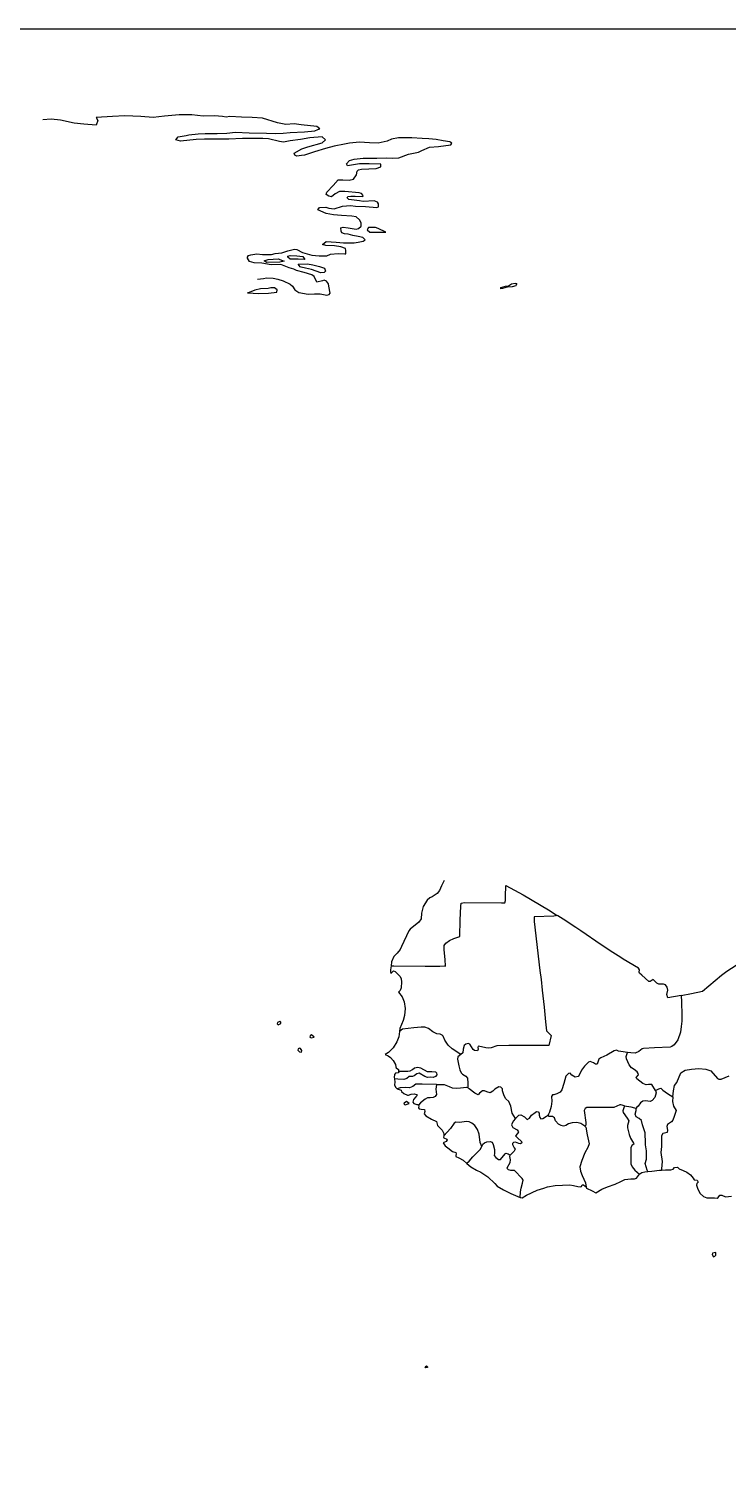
# Model space of a CAD drawing. Extents: x -180 to 180, y -90 to 90.
# Drawn here: x -43.3 to 7.8, y -15.7 to 89.9 of the extents above; entities that cross this region are included whole.
import ezdxf

# ---------------------------------------------------------------- set-up
doc = ezdxf.new("R2010")
doc.units = 0
doc.header["$MEASUREMENT"] = 0
for name, color, linetype in [('POLITICAL_BOUNDARIES', 41, 'CONTINUOUS'), ('SHORE', 131, 'CONTINUOUS'), ('World_Raster', 7, 'CONTINUOUS')]:
    doc.layers.add(name, color=color, linetype=linetype)
picture_1 = doc.add_image_def('image1.tif', size_in_pixel=(720, 360))

msp = doc.modelspace()

# ---------------------------------------------------------------- linework, layer by layer
at = {"layer": 'POLITICAL_BOUNDARIES', "linetype": 'Continuous'}
for points in [[(-16.81242, 21.33112), (-16.59893, 21.325249), (-14.324373, 21.300379), (-13.246043, 21.293959), (-12.916466, 21.308588), (-12.820736, 21.296429), (-12.84367, 21.79217), (-12.917269, 22.48469), (-12.912897, 22.802576), (-12.800821, 22.974884), (-12.542141, 23.167105), (-12.21543, 23.308867), (-11.851343, 23.438116), (-11.786861, 23.495708), (-11.74248, 24.665709), (-11.710855, 25.683071), (-11.689553, 25.912066), (-11.439058, 25.945292), (-8.736588, 25.935492), (-8.484749, 25.93059), (-8.438041, 26.10886), (-8.439125, 26.401285), (-8.425487, 27.18965)], [(-8.425487, 27.18965), (-7.152351, 26.510418), (-5.298317, 25.421381), (-4.6621, 25.011868)], [(-4.6621, 25.011868), (-4.897419, 24.953297), (-6.351625, 24.913088), (-6.329558, 24.563587), (-5.920723, 20.980711), (-5.8353, 20.320095), (-5.755165, 19.538681), (-5.609037, 18.299971), (-5.518003, 17.226215), (-5.434464, 16.565605), (-5.10886, 16.21155), (-5.279453, 15.485878), (-8.185128, 15.481483), (-9.063871, 15.469948), (-9.489214, 15.314871), (-9.663227, 15.30114), (-9.88162, 15.325273), (-10.202538, 15.386951), (-10.443469, 15.44275), (-10.47039, 15.34723), (-10.445647, 15.21388), (-10.493792, 15.092824), (-10.697918, 15.129757), (-10.79401, 15.205473), (-11.049551, 15.579026), (-11.166975, 15.629192), (-11.34784, 15.596344), (-11.461338, 15.481251), (-11.5426, 15.232854), (-11.550703, 14.959448), (-11.700137, 14.831431)], [(4.407499, 19.153234), (3.428833, 18.969524), (3.362567, 19.223375), (3.43506, 19.528904), (3.390756, 19.763828), (3.266093, 19.921995), (3.126965, 19.972031), (2.790359, 19.982777), (2.621805, 20.058077), (2.357384, 20.310768), (2.145668, 20.169695), (2.043143, 20.18181), (1.542941, 20.649252), (1.366432, 20.775356), (1.329334, 20.857763), (1.372317, 21.03599), (1.291033, 21.149937), (0.178806, 21.810862), (0, 21.924892), (-0.581719, 22.295876), (-1.447493, 22.862915), (-2.925057, 23.871389), (-3.289939, 24.129892), (-4.214271, 24.734779), (-4.617104, 24.973993), (-4.6621, 25.011868)], [(4.407499, 19.153234), (5.160204, 19.297466), (5.979133, 19.461159), (7.366795, 20.638775), (7.742112, 20.933334), (8.78074, 21.587698), (9.503971, 22.01775), (11.309349, 23.0261), (12.043561, 23.405346), (12.16268, 23.488661)], [(4.407499, 19.153234), (4.436875, 18.695757), (4.452055, 17.70429), (4.45243, 17.272076), (4.41647, 16.871428), (4.35152, 16.45789), (4.156157, 15.897404), (3.888091, 15.539876), (3.735861, 15.418209), (3.605281, 15.360231), (2.46514, 15.321734), (1.652023, 15.266098), (1.557804, 15.233755), (1.304813, 15.041577), (1.044254, 14.919271), (0.739218, 14.942897), (0.477633, 14.979502)], [(-11.700137, 14.831431), (-12.334505, 15.247252), (-12.631869, 15.518857), (-12.87357, 15.873423), (-13.005065, 16.171438), (-13.07273, 16.253683), (-13.2128, 16.322792), (-13.468018, 16.346716), (-13.762862, 16.484837), (-14.075726, 16.737289), (-14.347581, 16.824688), (-14.602666, 16.835899), (-15.146894, 16.781843), (-15.966527, 16.694382), (-16.202036, 16.506927)], [(-11.700137, 14.831431), (-11.928146, 14.652086), (-11.953588, 14.499373), (-11.840661, 14.0042), (-11.775975, 13.7058), (-11.677015, 13.49025), (-11.595391, 13.401734), (-11.345978, 13.256994), (-11.226894, 13.105132), (-11.19017, 12.730299), (-11.19223, 12.476012), (-11.219893, 12.41228)], [(0.477633, 14.979502), (0, 15.057369), (-0.162049, 15.083788), (-0.322243, 15.140054), (-0.488965, 15.107281), (-1.037786, 14.786224), (-1.463961, 14.580304), (-1.600796, 14.477792), (-1.742272, 14.121004), (-1.86566, 14.132989), (-2.011553, 14.214757), (-2.244628, 14.308729), (-2.36744, 14.26351), (-2.654379, 13.982129), (-2.875695, 13.68207), (-3.052604, 13.312348), (-3.131121, 13.210179), (-3.333381, 13.164483), (-3.581628, 13.328284), (-3.713571, 13.454643), (-3.836426, 13.428488), (-4.015365, 13.255803), (-4.175025, 12.708197), (-4.306618, 12.237023), (-4.449234, 12.070913), (-4.693618, 11.948694), (-4.89522, 11.877572), (-5.010857, 11.870538), (-5.074431, 11.755742), (-5.048357, 11.41899), (-5.108338, 11.024528), (-5.225888, 10.610658), (-5.303486, 10.463997), (-5.324262, 10.393947), (-5.36013, 10.374673)], [(2.523793, 12.188435), (2.268218, 12.625509), (2.01481, 12.63672), (1.848446, 12.616673), (1.616323, 12.697931), (1.179746, 13.038591), (1.128394, 13.139988), (1.27923, 13.337931), (1.27137, 13.433232), (1.190897, 13.553527), (0.964988, 13.742875), (0.790214, 13.862616), (0.600165, 14.083965), (0.40855, 14.502363), (0.399983, 14.680293), (0.477633, 14.979502)], [(-16.254597, 13.618382), (-15.766848, 13.612309), (-15.571397, 13.619822), (-15.40541, 13.646232), (-15.248198, 13.729801), (-15.092285, 13.864223), (-14.861356, 13.903722), (-14.65726, 13.860425), (-14.164923, 13.596342), (-13.838404, 13.579203), (-13.555374, 13.561795), (-13.495876, 13.498584), (-13.470495, 13.346157), (-13.56902, 13.22479), (-13.719441, 13.153977), (-13.893538, 13.165664), (-14.146537, 13.145096), (-14.34395, 13.220216), (-14.762887, 13.459313), (-14.928355, 13.413839), (-15.112772, 13.260175), (-15.23474, 13.214954), (-15.488723, 13.232527), (-15.651146, 13.072635), (-15.881188, 13.007709), (-16.323704, 13.036879), (-16.564545, 13.05237)], [(3.813366, 11.738408), (3.8551, 12.170877), (3.926078, 12.552671), (4.084582, 12.769723), (4.393877, 13.496155), (4.697807, 13.675932), (5.176769, 13.760372), (5.705055, 13.808998), (6.205206, 13.754744), (6.57485, 13.6298), (7.067373, 13.079731), (7.161496, 13.035795), (7.328058, 13.036778), (7.929462, 13.281866)], [(-13.490192, 12.640413), (-14.525772, 12.659731), (-14.99622, 12.656943), (-15.223573, 12.483964), (-15.453069, 12.399961), (-15.786236, 12.410708), (-16.154768, 12.389454), (-16.362942, 12.326783)], [(-13.490192, 12.640413), (-13.539992, 12.284136), (-13.4881, 11.903027), (-13.571804, 11.762672), (-13.721827, 11.679148), (-13.952912, 11.665062), (-14.133526, 11.65764), (-14.305192, 11.573982), (-14.660211, 11.285819), (-14.804631, 11.118715)], [(-13.490192, 12.640413), (-12.925369, 12.63104), (-12.567539, 12.486954), (-12.34118, 12.392937), (-12.014769, 12.35672), (-11.718781, 12.390255), (-11.285404, 12.430957), (-11.219893, 12.41228)], [(-7.70381, 10.138294), (-7.955389, 10.543635), (-8.042779, 11.058007), (-8.199679, 11.38127), (-8.412835, 11.596136), (-8.531894, 11.798853), (-8.653976, 12.173179), (-8.663835, 12.325682), (-8.774582, 12.452161), (-8.919752, 12.476737), (-9.227505, 12.284204), (-9.362338, 12.137201), (-9.555708, 12.027994), (-9.810142, 12.096422), (-9.970565, 12.165385), (-10.122725, 12.177206), (-10.336261, 11.991598), (-10.449827, 11.876506), (-10.690788, 11.995851), (-11.087751, 12.317711), (-11.168997, 12.399865), (-11.219893, 12.41228)], [(2.523793, 12.188435), (2.582531, 12.023517), (2.475837, 11.679643), (2.288995, 11.468774), (2.137591, 11.39796), (1.804788, 11.440485), (1.616948, 11.420305), (1.429783, 11.298429), (1.265184, 11.049554), (1.157261, 10.978996), (1.128788, 10.915267)], [(2.523793, 12.188435), (2.783595, 12.323455), (2.928168, 12.356082), (3.080703, 12.229868), (3.407419, 11.964837), (3.813366, 11.738408)], [(3.813366, 11.738408), (3.785849, 11.388644), (3.85953, 11.045855), (4.034276, 10.72271), (3.891654, 10.289642), (3.806139, 10.034883), (3.705715, 9.900802), (3.41069, 9.714721), (3.368182, 9.561918), (3.420103, 9.295262), (3.384907, 9.129792), (3.190429, 9.071427), (3.075062, 9.058041), (2.967869, 8.879425), (2.968843, 8.707803), (2.970089, 8.4917), (2.965171, 8.097579), (2.924551, 7.652398), (3.022123, 7.00462), (2.967761, 6.470366), (2.970472, 6.365086)], [(-7.70381, 10.138294), (-7.46906, 10.381237), (-7.310552, 10.407602), (-7.055723, 10.262909), (-6.850798, 10.067077), (-6.69337, 10.16971), (-6.530169, 10.380445), (-6.273137, 10.598096), (-6.165491, 10.64959), (-6.049651, 10.6312), (-5.983371, 10.536243), (-5.981597, 10.40277), (-5.928781, 10.231457), (-5.862383, 10.123788), (-5.703883, 10.150153), (-5.431773, 10.329751), (-5.36013, 10.374673)], [(0.267671, 11.081795), (0, 11.135221), (-0.072533, 11.149698), (-0.511679, 10.94369), (-1.154793, 10.946239), (-1.545141, 10.962994), (-2.498788, 10.944635), (-2.620897, 10.873987), (-2.677112, 10.721097), (-2.55993, 9.850956), (-2.550896, 9.666676), (-2.636743, 9.589888)], [(0.267671, 11.081795), (0.154986, 10.699734), (0.177539, 10.585459), (0.462321, 10.173977), (0.572118, 9.971229), (0.487918, 9.646549), (0.496464, 9.468621), (0.615632, 8.967174), (0.696948, 8.700682), (0.923091, 8.346071), (0.938013, 8.276243), (0.809023, 8.167413), (0.730979, 7.995327), (0.735344, 7.404212), (0.730526, 7.080009), (0.739576, 6.832161), (0.820405, 6.616523), (1.031172, 6.357168), (1.369391, 6.083295)], [(0.267671, 11.081795), (0.723481, 11.008211), (0.998602, 10.933568), (1.128788, 10.915267)], [(1.964673, 6.270197), (1.916952, 6.362429), (1.784037, 6.844723), (1.868331, 7.163041), (1.880249, 7.538141), (1.864223, 7.77958), (1.803642, 8.217817), (1.801085, 8.605529), (1.785121, 8.840619), (1.790626, 9.101266), (1.59192, 9.691233), (1.517667, 10.002257), (1.336198, 10.147369), (1.125895, 10.279615), (1.045243, 10.457116), (1.108405, 10.724458), (1.128788, 10.915267)], [(-10.173368, 8.092583), (-10.290197, 8.387599), (-10.364481, 9.003753), (-10.478066, 9.346334), (-10.691812, 9.624764), (-10.897007, 9.814247), (-11.086372, 9.914837), (-11.296023, 9.932663), (-11.80744, 9.86607), (-12.07484, 9.883553), (-12.181888, 9.812995), (-12.471016, 9.423512), (-12.960588, 8.867738)], [(-7.70381, 10.138294), (-7.874489, 9.959306), (-7.993235, 9.678907), (-7.896832, 9.495135), (-7.584026, 9.312644), (-7.495544, 9.17333), (-7.551551, 9.045867), (-7.700812, 8.8797), (-7.561653, 8.72162), (-7.269869, 8.469078), (-7.246921, 8.367517), (-7.332628, 8.303444), (-7.469697, 8.308976), (-7.716183, 8.409223), (-7.853004, 8.395703), (-7.923923, 8.306292), (-7.937582, 8.248999), (-7.804563, 8.001883), (-7.724036, 7.907002), (-7.808465, 7.747582), (-8.079125, 7.49808), (-8.100167, 7.453457)], [(-2.636743, 9.589888), (-2.920202, 9.785256), (-3.209721, 9.859823), (-3.555851, 9.825978), (-3.829381, 9.754437), (-4.030221, 9.638836), (-4.195658, 9.587), (-4.354846, 9.624201), (-4.55809, 9.724689), (-4.792014, 9.977571), (-4.859519, 10.186938), (-4.998117, 10.300539), (-5.243629, 10.299079), (-5.36013, 10.374673)], [(-2.636743, 9.589888), (-2.556676, 9.520435), (-2.471668, 8.942497), (-2.321242, 8.295031), (-2.412444, 8.027524), (-2.646683, 7.644746), (-2.842975, 7.071491), (-2.98994, 6.619317), (-2.943709, 6.301762), (-2.825341, 5.965576), (-2.575774, 5.445825), (-2.546075, 5.11253)], [(-10.173368, 8.092583), (-10.086419, 8.261672), (-9.972657, 8.370402), (-9.807753, 8.434952), (-9.570085, 8.45543), (-9.418026, 8.411835), (-9.34356, 8.247006), (-9.244471, 7.866195), (-9.240434, 7.573813), (-9.26032, 7.446559), (-9.135839, 7.301104), (-8.953753, 7.155979), (-8.809493, 7.144129), (-8.469098, 7.559325), (-8.404732, 7.597851), (-8.252816, 7.554256), (-8.100167, 7.453457)], [(-11.26174, 6.860873), (-11.234169, 6.907242), (-11.106158, 7.022423), (-10.822676, 7.348295), (-10.289698, 7.866346), (-10.173368, 8.092583)], [(-7.358829, 4.368156), (-7.34068, 4.781852), (-7.293314, 5.036393), (-7.182447, 5.41845), (-7.155975, 5.622018), (-7.215025, 5.748796), (-7.783766, 6.349286), (-8.050055, 6.334992), (-8.216241, 6.3785), (-8.303681, 6.460622), (-8.326321, 6.543119), (-8.10071, 6.932216), (-8.074389, 7.129419), (-8.127998, 7.377012), (-8.100167, 7.453457)]]:
    msp.add_lwpolyline(points, dxfattribs=at)
at = {"layer": 'SHORE', "linetype": 'Continuous'}
for points in [[(-26.583817, 71.575294), (-26.15085, 71.622803), (-25.916519, 71.685539), (-25.423975, 71.647537), (-25.087593, 71.585869), (-24.709339, 71.454414), (-24.182711, 71.199478), (-24.023357, 71.075966), (-23.83651, 70.790718), (-23.550074, 70.606537), (-22.880537, 70.484886), (-22.412037, 70.501076), (-21.999546, 70.501869), (-21.75367, 70.448593), (-21.51018, 70.40303), (-21.343462, 70.457047), (-21.267157, 70.549309), (-21.356394, 71.073219), (-21.388094, 71.227943), (-21.522301, 71.421562), (-21.700768, 71.514458), (-21.82605, 71.452057), (-22.227222, 71.358131), (-22.444843, 71.762184), (-22.614136, 71.886703), (-23.177593, 72.057648), (-23.715944, 72.205467), (-23.932865, 72.307037), (-24.274101, 72.408508), (-24.869293, 72.651421), (-25.574566, 72.62645), (-26.256393, 72.743469), (-26.834055, 72.766083), (-27.153498, 72.876114), (-27.312704, 73.113319), (-27.315208, 73.176811), (-27.236897, 73.304001), (-27.059145, 73.360001), (-26.622972, 73.424492), (-26.211975, 73.385468), (-25.559265, 73.370766), (-25.29434, 73.450859), (-24.806257, 73.491592), (-24.365221, 73.643898), (-23.872757, 73.772644), (-23.70495, 73.740997), (-23.290087, 73.526268), (-22.616644, 73.344437), (-22.065508, 73.281868), (-21.504862, 73.290855), (-21.236834, 73.410652), (-20.675892, 73.459473), (-20.18442, 73.439041), (-20.125925, 73.436615), (-20.110151, 73.683777), (-20.149981, 73.82756), (-20.475702, 73.939034), (-20.948877, 74.010292), (-21.57725, 74.033165), (-21.825136, 74.120956), (-21.558598, 74.322464), (-20.827852, 74.2836), (-20.298586, 74.24437), (-19.512573, 74.229759), (-19.22143, 74.286606), (-18.847357, 74.351669), (-18.695021, 74.456726), (-18.867247, 74.625916), (-19.205578, 74.698036), (-19.61689, 74.761978), (-19.942335, 74.858589), (-20.220333, 74.898582), (-20.412167, 74.971252), (-20.465191, 75.077736), (-20.475561, 75.325218), (-20.308178, 75.375175), (-19.939308, 75.326241), (-19.357939, 75.24472), (-19.185183, 75.278069), (-18.989885, 75.46051), (-18.996145, 75.709747), (-19.118582, 75.909721), (-19.366577, 76.126968), (-19.679859, 76.19355), (-20.429165, 76.225746), (-21.013378, 76.283531), (-21.54731, 76.383598), (-22.174021, 76.65287), (-22.046505, 76.822823), (-21.569628, 76.840752), (-21.349321, 76.773178), (-20.979021, 76.714447), (-20.356955, 76.928146), (-19.774239, 76.963303), (-19.42297, 76.929916), (-18.679199, 76.905777), (-17.853342, 76.822304), (-17.73834, 76.88205), (-17.716394, 77.078117), (-17.812733, 77.223312), (-18.049713, 77.317108), (-18.860744, 77.255569), (-19.111065, 77.315094), (-19.901285, 77.399452), (-20.031483, 77.528214), (-19.970602, 77.61451), (-19.740063, 77.658104), (-19.437195, 77.650063), (-18.881994, 77.616585), (-18.855558, 77.711609), (-18.973644, 77.841194), (-19.132156, 77.884216), (-20.187675, 78.0037), (-20.573019, 77.985588), (-20.907513, 77.82016), (-21.178349, 77.603592), (-21.359879, 77.646393), (-21.563978, 77.784302), (-21.496311, 77.940437), (-21.052086, 78.429611), (-20.675167, 78.834892), (-20.341322, 78.853195), (-19.864552, 78.818794), (-19.559526, 78.89003), (-19.347824, 79.209618), (-19.277687, 79.477242), (-19.181713, 79.566902), (-18.973095, 79.63002), (-17.89859, 79.685905), (-17.564035, 79.794357), (-17.565538, 79.983597), (-18.400946, 80.028755), (-19.112261, 80.008179), (-19.989286, 79.870743), (-20.063763, 80.015839), (-19.841087, 80.256638), (-19.512136, 80.354225), (-18.841364, 80.44313), (-17.845562, 80.42569), (-17.129053, 80.446648), (-16.715952, 80.428009), (-16.237246, 80.467979), (-15.530785, 80.71476), (-14.808902, 80.874695), (-14.5585, 81.004829), (-13.998284, 81.227104), (-13.327311, 81.28923), (-12.440804, 81.402809), (-12.359451, 81.525574), (-12.501465, 81.638275), (-12.999659, 81.688766), (-13.510314, 81.791199), (-14.048843, 81.852379), (-14.542593, 81.872147), (-15.295124, 81.922661), (-16.261744, 81.920601), (-16.769766, 81.815376), (-17.086081, 81.669777), (-17.759789, 81.53463), (-18.385717, 81.564117), (-19.113697, 81.61396), (-19.861738, 81.540436), (-20.21043, 81.447632), (-20.977997, 81.303551), (-21.613605, 81.130486), (-22.408234, 80.888763), (-23.135187, 80.639931), (-23.349623, 80.619827), (-23.70808, 80.579811), (-23.851706, 80.648285), (-23.905907, 80.786377), (-23.329195, 81.116852), (-22.891638, 81.269112), (-21.84922, 81.556732), (-21.594267, 81.773941), (-21.859905, 81.981804), (-22.743929, 81.91716), (-23.435156, 81.790771), (-24.18362, 81.695992), (-24.672979, 81.612404), (-24.974825, 81.652985), (-25.771009, 81.848122), (-26.189606, 81.878487), (-26.638016, 81.867111), (-27.6868, 81.864861), (-28.68704, 81.810684), (-30.447617, 81.827713), (-31.062849, 81.795242), (-32.21088, 81.668541), (-32.54501, 81.7817), (-32.394398, 81.990593), (-31.799189, 82.086456), (-31.599436, 82.139587), (-30.931021, 82.215103), (-30.409014, 82.226837), (-29.539103, 82.239342), (-28.812712, 82.251503), (-28.187784, 82.327332), (-27.188713, 82.297546), (-25.914717, 82.26841), (-25.25354, 82.237976), (-24.698597, 82.260422), (-24.18001, 82.31472), (-23.143749, 82.370247), (-22.386333, 82.436104), (-22.165176, 82.522423), (-22.028212, 82.576591), (-22.228701, 82.760323), (-23.395941, 82.866875), (-23.898928, 82.94249), (-24.504259, 82.908249), (-25.119936, 83.016861), (-26.217096, 83.359283), (-26.970095, 83.402534), (-27.738279, 83.423325), (-28.614061, 83.489037), (-28.861654, 83.443329), (-29.140373, 83.487862), (-29.732363, 83.520447), (-30.553526, 83.495949), (-31.390034, 83.596046), (-32.309513, 83.593971), (-33.374741, 83.5009), (-34.223282, 83.419945), (-35.118305, 83.485634), (-36.283463, 83.528259), (-37.192993, 83.492233), (-38.383545, 83.39933), (-38.248421, 83.186989), (-38.383507, 82.844696), (-39.285698, 82.908424), (-39.990955, 82.983795), (-40.990353, 83.20314), (-41.677441, 83.279732), (-42.275703, 83.244865)], [(-18.363499, 75.015854), (-17.786905, 75.016937), (-17.18688, 75.009865), (-17.759642, 75.280777), (-17.959438, 75.346504), (-18.463703, 75.345573), (-18.547094, 75.180206), (-18.363499, 75.015854)], [(-26.08758, 72.929558), (-25.795418, 73.004936), (-25.078747, 73.074028), (-24.627201, 72.887817), (-24.946571, 72.812988), (-25.890999, 72.807205), (-26.08758, 72.929558)], [(-23.109791, 73.018166), (-23.605541, 73.040993), (-24.034138, 73.048126), (-24.200409, 73.047829), (-24.366625, 73.174347), (-24.353664, 73.261742), (-24.19467, 73.31765), (-23.70472, 73.286758), (-23.257309, 73.224052), (-23.109791, 73.018166)], [(-21.942032, 72.044296), (-22.629097, 72.285927), (-23.06123, 72.387215), (-23.381748, 72.457359), (-23.453354, 72.488678), (-23.59477, 72.677437), (-22.927351, 72.694473), (-22.52578, 72.632164), (-22.046873, 72.514923), (-21.678408, 72.381935), (-21.60582, 72.162369), (-21.702486, 72.068214), (-21.942032, 72.044296)], [(-26.483753, 70.51651), (-25.771538, 70.556267), (-25.158897, 70.626579), (-25.1413, 70.79599), (-25.346819, 70.934418), (-25.594509, 70.949402), (-25.791964, 70.902733), (-26.350485, 70.878555), (-26.781858, 70.777519), (-27.193792, 70.592033), (-27.306831, 70.568748), (-26.483753, 70.51651)], [(-8.784919, 70.957642), (-8.428099, 71.072693), (-8.212433, 71.098282), (-8.008171, 71.239159), (-7.725856, 71.277626), (-7.605569, 71.251976), (-7.666728, 71.187904), (-7.690516, 71.085487), (-7.951614, 71.008766), (-8.318081, 70.9832), (-8.659315, 70.881027), (-8.775188, 70.868279), (-8.784919, 70.957642)], [(-12.919977, 27.563316), (-13.112352, 27.180653), (-13.262653, 26.830799), (-13.425061, 26.608028), (-13.802135, 26.378454), (-13.9841, 26.289101), (-14.163591, 26.1362), (-14.456394, 25.652599), (-14.59356, 25.16297), (-14.616383, 24.749849), (-14.771549, 24.527096), (-15.403378, 23.998291), (-15.510363, 23.890028), (-16.038851, 22.738651), (-16.148867, 22.509632), (-16.368237, 22.254972), (-16.602358, 22.006622), (-16.779987, 21.612242), (-16.81242, 21.33112)], [(-16.81242, 21.33112), (-16.848244, 21.02107), (-16.842554, 20.849497), (-16.817629, 20.760586), (-16.640837, 20.957962), (-16.507202, 20.907413), (-16.143618, 20.539589), (-16.065372, 20.380878), (-16.035904, 20.13946), (-16.065935, 19.700893), (-16.147646, 19.510067), (-16.267939, 19.382713), (-15.986988, 19.046503), (-15.852027, 18.690903), (-15.779028, 18.195372), (-15.837409, 17.68685), (-15.921813, 17.318085), (-16.17514, 16.732883), (-16.202036, 16.506927)], [(-25.061056, 16.999853), (-24.925821, 17.076408), (-24.861057, 17.095602), (-24.865278, 17.197275), (-24.947006, 17.235239), (-25.119713, 17.184031), (-25.144604, 17.082287), (-25.061056, 16.999853)], [(-22.644804, 16.058105), (-22.442966, 16.109383), (-22.622995, 16.261522), (-22.729832, 16.197744), (-22.755722, 16.108715), (-22.644804, 16.058105)], [(-16.202036, 16.506927), (-16.246391, 16.135363), (-16.396656, 15.76646), (-16.661106, 15.314688), (-16.98657, 14.977176), (-17.229517, 14.824142), (-17.016874, 14.741982), (-16.846401, 14.602534), (-16.666756, 14.380497), (-16.493036, 14.094904), (-16.467396, 13.929729), (-16.436766, 13.859899), (-16.267227, 13.739516), (-16.254597, 13.618382)], [(-23.34898, 14.995315), (-23.324516, 15.128815), (-23.431505, 15.281105), (-23.504833, 15.300014), (-23.6043, 15.236246), (-23.630007, 15.140868), (-23.517321, 15.033073), (-23.34898, 14.995315)], [(-16.254597, 13.618382), (-16.24869, 13.561621), (-16.290617, 13.491628), (-16.485748, 13.465781), (-16.563454, 13.376648), (-16.572685, 13.141499), (-16.564545, 13.05237)], [(-16.564545, 13.05237), (-16.521839, 12.8048), (-16.568436, 12.614049), (-16.49213, 12.42993), (-16.366938, 12.328511), (-16.362942, 12.326783)], [(-16.362942, 12.326783), (-16.220865, 12.265279), (-16.075325, 12.22747), (-16.044209, 12.119504), (-15.882352, 11.9864), (-15.604933, 11.859893), (-15.532588, 11.86006), (-15.345919, 11.93672), (-15.121725, 11.943546), (-14.954368, 11.893074), (-14.895302, 11.829651), (-15.00931, 11.734089), (-15.157597, 11.536768), (-15.212115, 11.352361), (-15.137758, 11.238127), (-14.91249, 11.175067), (-14.825731, 11.175259), (-14.804631, 11.118715)], [(-15.786753, 11.141409), (-15.492288, 11.250075), (-15.675632, 11.389493), (-15.86152, 11.274707), (-15.881677, 11.192048), (-15.786753, 11.141409)], [(-14.804631, 11.118715), (-14.787827, 11.073659), (-14.814347, 10.933794), (-14.762556, 10.863999), (-14.617259, 10.81983), (-14.371198, 10.801303), (-14.347238, 10.661541), (-14.387722, 10.483521), (-14.262779, 10.350342), (-13.854339, 10.097028), (-13.476388, 9.932617), (-13.421889, 9.640413), (-13.078008, 9.291656), (-12.937743, 9.04412), (-12.960588, 8.867738)], [(-12.960588, 8.867738), (-12.970683, 8.789859), (-12.941204, 8.739079), (-12.723588, 8.644236), (-12.708335, 8.574365), (-12.786492, 8.472518), (-13.008827, 8.364007), (-12.840473, 8.154662), (-12.665488, 7.989812), (-12.309387, 7.742755), (-12.07043, 7.647948), (-12.047915, 7.565385), (-12.075351, 7.431869), (-12.060279, 7.36836), (-11.843098, 7.279868), (-11.545725, 7.096223), (-11.26174, 6.860873)], [(-11.26174, 6.860873), (-10.964607, 6.614521), (-10.558962, 6.373919), (-10.233454, 6.222105), (-9.7336, 5.880028), (-9.225631, 5.37911), (-9.044235, 5.188857), (-8.588812, 4.935658), (-8.039612, 4.657247), (-7.358829, 4.368156)], [(1.964673, 6.270197), (2.26576, 6.293612), (2.820418, 6.358354), (2.970472, 6.365086)], [(2.970472, 6.365086), (3.26709, 6.378392), (3.66334, 6.398303), (3.814628, 6.430401), (3.922609, 6.564089), (4.153161, 6.59636), (4.275727, 6.456818), (4.56398, 6.343065), (4.837785, 6.229272), (5.089976, 6.020119), (5.298904, 5.772734), (5.356552, 5.658485), (5.587025, 5.627206), (5.651856, 5.493901), (5.558249, 5.379316), (5.536685, 5.264882), (5.623157, 4.972766), (5.810254, 4.649085), (6.054954, 4.446263), (6.292444, 4.345106), (6.853834, 4.339968), (7.048143, 4.308614), (7.127344, 4.359623), (7.249825, 4.525114), (7.379408, 4.544452), (7.652811, 4.424308), (8.091923, 4.469738)], [(-7.358829, 4.368156), (-7.324942, 4.353764), (-7.209744, 4.347661), (-6.89428, 4.538985), (-6.111866, 4.89018), (-5.630482, 5.056443), (-5.371769, 5.145968), (-4.796308, 5.255243), (-3.73793, 5.282949), (-3.464132, 5.245417), (-3.146976, 5.169844), (-2.930905, 5.1576), (-2.887782, 5.176758), (-2.82344, 5.284925), (-2.729856, 5.291488), (-2.59988, 5.202804), (-2.546075, 5.11253)], [(-2.546075, 5.11253), (-2.512882, 5.056836), (-2.087295, 4.860756), (-1.827558, 4.715172), (-1.396569, 4.970279), (-0.972411, 5.155481), (-0.404125, 5.334647), (0, 5.545616)], [(0, 5.545616), (0.084813, 5.589891), (0.293437, 5.672951), (0.739798, 5.737465), (1.006302, 5.731687), (1.143043, 5.776457), (1.369391, 6.083295)], [(1.369391, 6.083295), (1.380029, 6.101056), (1.545508, 6.196732), (1.761527, 6.254399), (1.964673, 6.270197)], [(6.787068, 0.031409), (6.866008, 0.082417), (6.952125, 0.139783), (6.937229, 0.33039), (6.700098, 0.285399), (6.671551, 0.202732), (6.787068, 0.031409)], [(-14.316856, -8.01789), (-14.221933, -7.958536), (-14.141612, -8.01789), (-14.155654, -8.077244), (-14.27721, -8.100986), (-14.316856, -8.01789)]]:
    msp.add_lwpolyline(points, dxfattribs=at)

# ---------------------------------------------------------------- pictures from other files: only their frames are drawn
at = {"layer": 'World_Raster'}
image = msp.add_image(picture_1, insert=(-179.901642, -89.98465), size_in_units=(359.7601, 179.88005), dxfattribs=at)
image.dxf.flags = 7

doc.saveas('drawing.dxf')
